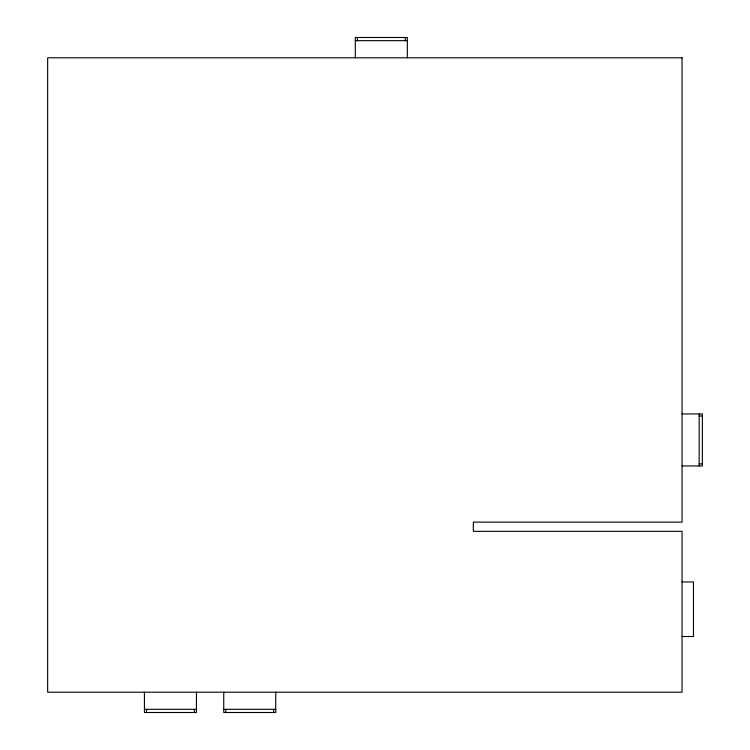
<?xml version="1.0" encoding="UTF-8"?>
<svg xmlns="http://www.w3.org/2000/svg" width="750" height="750" viewBox="0 0 750 750"><rect width="100%" height="100%" fill="white"/><g stroke="black" fill="none" stroke-linecap="round" stroke-linejoin="round"><path stroke-width="1.12" d="M355.312 40.669L407.334 40.669M682.05 413.944L702.347 413.944L702.347 465.956L682.05 465.956M699.178 416.016L702.347 416.016M699.178 463.884L702.347 463.884M682.05 581.944L693.469 581.944L693.469 636.506L682.05 636.506M144.431 709.331L196.453 709.331M223.734 709.331L275.747 709.331M699.178 413.944L699.178 465.956M407.334 57.797L407.334 37.5L355.312 37.5L355.312 57.797M405.262 37.5L405.262 40.669M357.384 37.5L357.384 40.669M275.747 692.203L275.747 712.5L223.734 712.5L223.734 692.203M273.675 709.331L273.675 712.5M225.806 709.331L225.806 712.5M196.453 692.203L196.453 712.5L144.431 712.5L144.431 692.203M194.381 709.331L194.381 712.5M146.503 709.331L146.503 712.5M682.05 57.797L47.653 57.797L47.653 692.203L682.05 692.203L682.05 531.328L473.334 531.328L473.334 522.122L682.05 522.122L682.05 57.797"/></g></svg>
